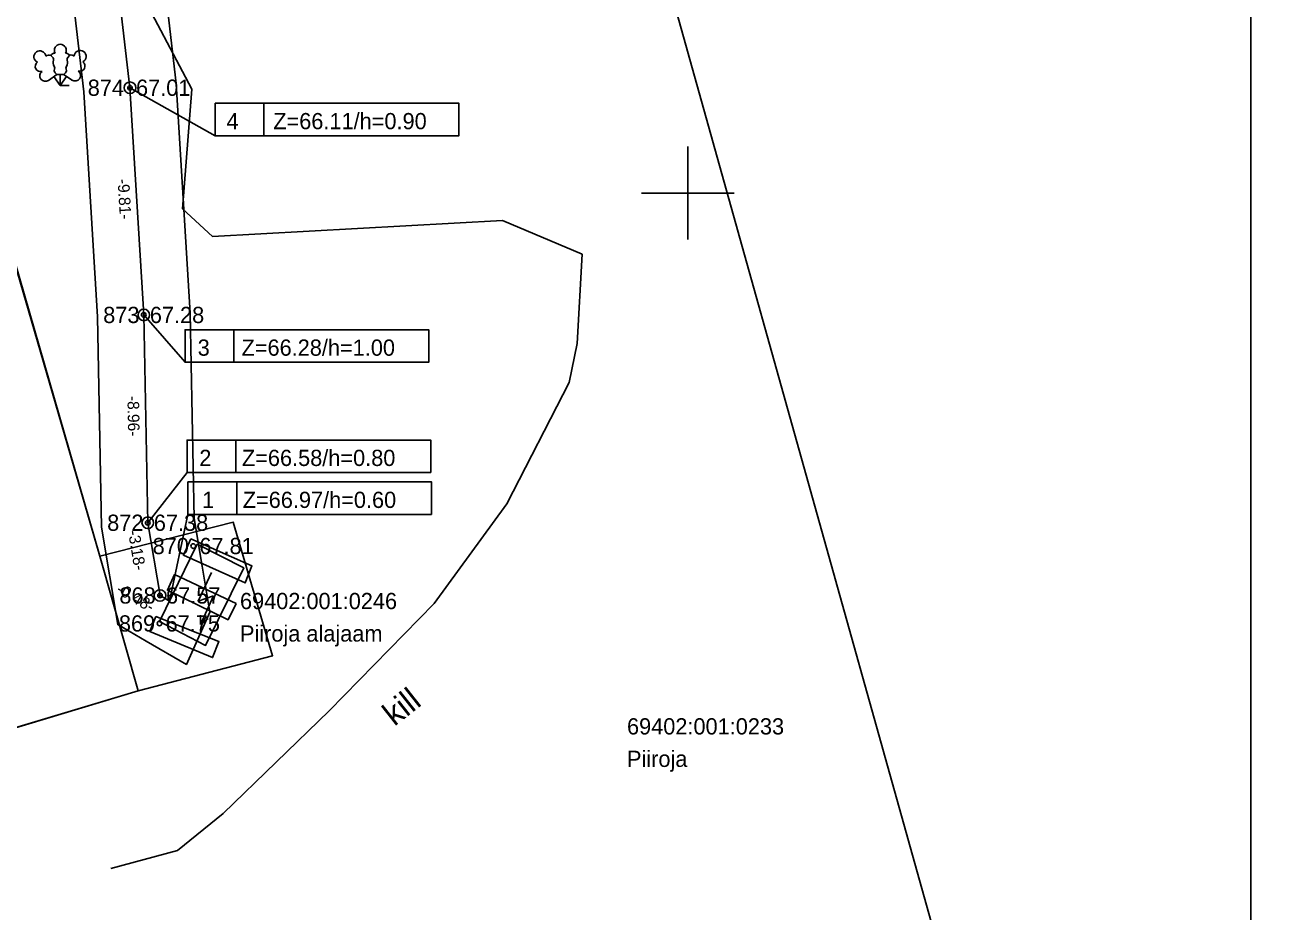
# Model space of a CAD drawing. Extents: x 631115 to 631451, y 6447443 to 6447815.
# Drawn here: x 631321.5 to 631376, y 6447719 to 6447757.2 of the extents above; entities that cross this region are included whole.
import ezdxf

# ---------------------------------------------------------------- set-up
doc = ezdxf.new("R2010")
doc.units = 0
for name, color, linetype in [('ABIJOONIS', 7, 'Continuous'), ('HOONE', 7, 'Continuous'), ('JOONSIDE', 7, 'Continuous'), ('KOORDPUNKT', 7, 'Continuous'), ('MOOTKORG', 7, 'Continuous'), ('MOOTMPUNKT', 7, 'Continuous'), ('MOOTNR', 7, 'Continuous'), ('MOOTPIIR', 7, 'Continuous'), ('MPKAABEL', 7, 'Continuous'), ('PIIR', 7, 'Continuous'), ('PUU', 7, 'Continuous'), ('RAJATIS', 7, 'Continuous'), ('TEE', 7, 'Continuous'), ('VORK', 7, 'Continuous'), ('VORMISTUS', 7, 'Continuous')]:
    doc.layers.add(name, color=color, linetype=linetype)

msp = doc.modelspace()

# ---------------------------------------------------------------- linework, layer by layer
at = {"layer": 'ABIJOONIS'}
for points in [[(631325.97, 6447754.54), (631329.64, 6447752.47), (631340.14, 6447752.47), (631340.14, 6447753.87), (631329.64, 6447753.87), (631329.64, 6447752.47)], [(631331.74, 6447752.47), (631331.74, 6447753.87)], [(631326.565, 6447744.745), (631328.344, 6447742.706), (631338.844, 6447742.706), (631338.844, 6447744.106), (631328.344, 6447744.106), (631328.344, 6447742.706)], [(631330.444, 6447742.706), (631330.444, 6447744.106)], [(631326.737, 6447735.787), (631328.43, 6447737.953), (631338.93, 6447737.953), (631338.93, 6447739.353), (631328.43, 6447739.353), (631328.43, 6447737.953)], [(631330.53, 6447737.953), (631330.53, 6447739.353)], [(631338.966, 6447736.144), (631328.466, 6447736.144), (631328.466, 6447737.544), (631338.966, 6447737.544), (631338.966, 6447736.144)], [(631330.566, 6447736.144), (631330.566, 6447737.544)], [(631327.675, 6447732.412), (631328.466, 6447736.144)]]:
    msp.add_lwpolyline(points, dxfattribs=at)
at = {"layer": 'HOONE'}
for p, q in [((631329.483, 6447733.647), (631328.914, 6447732.405)), ((631328.914, 6447732.405), (631329.562, 6447732.63)), ((631329.562, 6447732.63), (631329.007, 6447731.401)), ((631329.007, 6447731.797), (631329.007, 6447731.401)), ((631329.007, 6447731.401), (631329.337, 6447731.665))]:
    msp.add_line(p, q, dxfattribs=at)
at = {"layer": 'KOORDPUNKT'}
for centre, radius in [((631325.97, 6447754.54), 0.25), ((631325.97, 6447754.54), 0.025), ((631325.97, 6447754.54), 0.0221), ((631325.97, 6447754.54), 0.0191), ((631325.97, 6447754.54), 0.0161), ((631325.97, 6447754.54), 0.0132), ((631325.97, 6447754.54), 0.0102), ((631325.97, 6447754.54), 0.00726), ((631325.97, 6447754.54), 0.0043), ((631326.565, 6447744.745), 0.25), ((631326.565, 6447744.745), 0.025), ((631326.565, 6447744.745), 0.0221), ((631326.565, 6447744.745), 0.0191), ((631326.565, 6447744.745), 0.0161), ((631326.565, 6447744.745), 0.0132), ((631326.565, 6447744.745), 0.0102), ((631326.565, 6447744.745), 0.00726), ((631326.565, 6447744.745), 0.0043), ((631326.737, 6447735.787), 0.25), ((631326.737, 6447735.787), 0.025), ((631326.737, 6447735.787), 0.0221), ((631326.737, 6447735.787), 0.0191), ((631326.737, 6447735.787), 0.0161), ((631326.737, 6447735.787), 0.0132), ((631326.737, 6447735.787), 0.0102), ((631326.737, 6447735.787), 0.00726), ((631326.737, 6447735.787), 0.0043), ((631327.263, 6447732.651), 0.25), ((631327.263, 6447732.651), 0.025), ((631327.263, 6447732.651), 0.0221), ((631327.263, 6447732.651), 0.0191), ((631327.263, 6447732.651), 0.0161), ((631327.263, 6447732.651), 0.0132), ((631327.263, 6447732.651), 0.0102), ((631327.263, 6447732.651), 0.00726), ((631327.263, 6447732.651), 0.0043)]:
    msp.add_circle(centre, radius, dxfattribs=at)
at = {"layer": 'MOOTMPUNKT'}
for centre in [(631325.97, 6447754.54), (631326.565, 6447744.745), (631326.737, 6447735.787), (631328.697, 6447734.783), (631327.263, 6447732.651), (631327.242, 6447731.445)]:
    msp.add_circle(centre, 0.1, dxfattribs=at)
at = {"layer": 'MOOTPIIR'}
msp.add_lwpolyline([(631322.615, 6447766.106), (631323.977, 6447754.364), (631324.566, 6447744.665), (631324.74, 6447735.601), (631325.446, 6447731.393), (631326.671, 6447730.682), (631328.4, 6447729.678), (631329.411, 6447731.936), (631329.08, 6447733.909), (631328.734, 6447735.973), (631328.564, 6447744.825), (631327.963, 6447754.716), (631326.621, 6447766.282)], dxfattribs=at)
at = {"layer": 'MPKAABEL'}
msp.add_lwpolyline([(631327.675, 6447732.412), (631327.263, 6447732.651), (631326.737, 6447735.787), (631326.565, 6447744.745), (631325.97, 6447754.54), (631324.618, 6447766.194), (631324.745, 6447770.748), (631324.953, 6447774.833), (631327.627, 6447777.52), (631331.057, 6447779.994), (631332.388, 6447781.672), (631332.502, 6447782.929)], dxfattribs=at)
msp.add_lwpolyline([(631327.675, 6447732.412), (631327.263, 6447732.651), (631326.737, 6447735.787), (631326.565, 6447744.745), (631325.97, 6447754.54), (631324.618, 6447766.194), (631324.745, 6447770.748), (631324.953, 6447774.833), (631327.627, 6447777.52), (631331.057, 6447779.994), (631332.388, 6447781.672), (631332.502, 6447782.929)], dxfattribs=at)
at = {"layer": 'PIIR'}
for points in [[(631365, 6447803.5), (631341.1, 6447787.92), (631369.48, 6447686.43), (631405.93, 6447696.48), (631389.13, 6447755.83), (631376.72, 6447784.13)], [(631341.1, 6447787.92), (631314.2, 6447770.39), (631324.67, 6447734.35), (631330.42, 6447735.81), (631332.11, 6447730.05), (631326.32, 6447728.54), (631308.42, 6447723.14), (631315.66, 6447691.1), (631264.7, 6447675.24), (631208.08, 6447655.77), (631194.83, 6447620.06), (631114.76, 6447582.2), (631206.06, 6447442.72), (631321.68, 6447486.82), (631450.53, 6447536.29), (631405.93, 6447696.48), (631369.48, 6447686.43)], [(631191.62, 6447717.72), (631208.12, 6447655.82), (631264.75, 6447675.29), (631315.71, 6447691.14), (631308.46, 6447723.18), (631326.32, 6447728.54), (631324.67, 6447734.35), (631314.26, 6447770.43), (631295.32, 6447758.09), (631303.87, 6447787.66), (631296.39, 6447785.88), (631255.32, 6447762.77), (631234.99, 6447746.61)], [(631330.42, 6447735.81), (631324.67, 6447734.35), (631326.32, 6447728.54), (631332.11, 6447730.05)]]:
    msp.add_lwpolyline(points, close=True, dxfattribs=at)
at = {"layer": 'PUU'}
for p, q in [((631322.457, 6447754.857), (631322.817, 6447755.112)), ((631322.967, 6447754.637), (631322.692, 6447755.022)), ((631322.817, 6447755.112), (631323.112, 6447755.112)), ((631322.967, 6447754.637), (631322.967, 6447755.112)), ((631322.967, 6447754.637), (631323.237, 6447755.027)), ((631323.112, 6447755.112), (631323.472, 6447754.867)), ((631323.347, 6447754.637), (631322.967, 6447754.637))]:
    msp.add_line(p, q, dxfattribs=at)
for points in [[(631322.554, 6447755.924), (631322.657, 6447755.822), (631322.672, 6447755.792), (631322.672, 6447755.737), (631322.657, 6447755.647), (631322.657, 6447755.602), (631322.677, 6447755.522), (631322.717, 6447755.432), (631322.727, 6447755.387), (631322.722, 6447755.342), (631322.707, 6447755.277), (631322.707, 6447755.247), (631322.727, 6447755.207), (631322.752, 6447755.177), (631322.817, 6447755.112)], [(631323.371, 6447755.938), (631323.277, 6447755.822), (631323.262, 6447755.792), (631323.262, 6447755.737), (631323.277, 6447755.647), (631323.282, 6447755.602), (631323.262, 6447755.522), (631323.222, 6447755.432), (631323.212, 6447755.387), (631323.217, 6447755.342), (631323.232, 6447755.277), (631323.232, 6447755.247), (631323.212, 6447755.207), (631323.187, 6447755.177), (631323.117, 6447755.112)]]:
    msp.add_lwpolyline(points, dxfattribs=at)
for centre, radius, start, end in [((631322.084, 6447755.874), 0.256, 4.5218, 125.5364), ((631322.967, 6447756.157), 0.256, 90.0013, 211.0159), ((631322.967, 6447756.157), 0.256, 328.9841, 89.9987), ((631323.827, 6447755.89), 0.256, 55.522, 176.5367), ((631322.084, 6447755.874), 0.256, 125.5389, 246.5536), ((631322.112, 6447755.457), 0.224, 125.4667, 288.5349), ((631322.47, 6447755.741), 0.202, 65.2382, 130.7412), ((631322.73, 6447755.825), 0.202, 84.7965, 150.2995), ((631323.205, 6447755.825), 0.202, 34.3857, 95.2035), ((631323.443, 6447755.75), 0.202, 50.3173, 111.1351), ((631323.807, 6447755.472), 0.224, 252.5235, 55.5918), ((631323.827, 6447755.89), 0.256, 294.5049, 55.5195), ((631322.321, 6447755.051), 0.237, 125.5377, 305.5366), ((631323.605, 6447755.063), 0.237, 235.5219, 55.5208)]:
    msp.add_arc(centre, radius, start, end, dxfattribs=at)
at = {"layer": 'RAJATIS'}
msp.add_lwpolyline([(631328.87, 6447734.867), (631330.87, 6447733.837), (631329.229, 6447730.495), (631327.244, 6447731.525)], close=True, dxfattribs=at)
at = {"layer": 'TEE'}
for points in [[(631332.868, 6447780.344), (631331.816, 6447780.084), (631330.495, 6447779.123), (631328.067, 6447774.993), (631326.949, 6447773.327), (631325.343, 6447769.977), (631325.697, 6447766.646), (631327.312, 6447762.4), (631326.236, 6447759.034), (631328.636, 6447754.474), (631328.236, 6447749.312), (631329.528, 6447748.131), (631342.016, 6447748.82), (631345.446, 6447747.361), (631345.229, 6447743.517), (631344.886, 6447741.829), (631342.206, 6447736.599), (631339.068, 6447732.302), (631334.556, 6447727.679), (631329.985, 6447723.259), (631328.016, 6447721.663), (631325.148, 6447720.88)], [(631328.592, 6447735.093), (631328.271, 6447734.388), (631330.936, 6447733.189), (631331.223, 6447733.932), (631328.592, 6447735.093)], [(631330.55, 6447732.298), (631327.881, 6447733.554), (631327.581, 6447732.873), (631330.197, 6447731.607), (631330.55, 6447732.298)], [(631327.09, 6447731.751), (631329.8, 6447730.668), (631329.526, 6447729.974), (631326.821, 6447731.103), (631327.09, 6447731.751)]]:
    msp.add_lwpolyline(points, dxfattribs=at)
at = {"layer": 'VORK'}
for p, q in [((631350, 6447752), (631350, 6447748)), ((631348, 6447750), (631352, 6447750))]:
    msp.add_line(p, q, dxfattribs=at)
at = {"layer": 'VORMISTUS'}
msp.add_lwpolyline([(631281.755, 6447671.521), (631281.755, 6447815.021), (631374.255, 6447815.021), (631374.255, 6447671.521)], close=True, dxfattribs=at)

# ---------------------------------------------------------------- texts
at = {"layer": 'ABIJOONIS'}
for s, p in [('4', (631330.13, 6447752.75)), ('Z=66.11/h=0.90', (631332.143, 6447752.75)), ('3', (631328.886, 6447742.986)), ('Z=66.28/h=1.00', (631330.777, 6447742.986)), ('2', (631328.955, 6447738.233)), ('Z=66.58/h=0.80', (631330.793, 6447738.233)), ('1', (631329.078, 6447736.424)), ('Z=66.97/h=0.60', (631330.828, 6447736.424))]:
    msp.add_text(s, height=0.7, dxfattribs=at).set_placement(p)
at = {"layer": 'JOONSIDE'}
for s, rotation, p in [('-9.81-', 273.4762, (631325.433, 6447750.594)), ('-8.96-', 271.1, (631325.857, 6447741.251)), ('-3.18-', 279.5216, (631325.879, 6447735.422)), ('-0.48-', 329.8553, (631325.333, 6447732.785))]:
    msp.add_text(s, height=0.5, rotation=rotation, dxfattribs=at).set_placement(p)
at = {"layer": 'MOOTKORG'}
for s, p in [(' 67.01', (631325.97, 6447754.19)), (' 67.28', (631326.565, 6447744.395)), (' 67.38', (631326.737, 6447735.437)), (' 67.81', (631328.697, 6447734.433)), (' 67.57', (631327.263, 6447732.301)), (' 67.75', (631327.242, 6447731.095))]:
    msp.add_text(s, height=0.7, dxfattribs=at).set_placement(p)
at = {"layer": 'MOOTNR'}
for s, p in [('874 ', (631324.15, 6447754.19)), ('873 ', (631324.815, 6447744.395)), ('872 ', (631324.987, 6447735.437)), ('870 ', (631326.947, 6447734.433)), ('868 ', (631325.513, 6447732.301)), ('869 ', (631325.492, 6447731.095))]:
    msp.add_text(s, height=0.7, dxfattribs=at).set_placement(p)
at = {"layer": 'PIIR'}
for s, p in [('69402:001:0246', (631330.709, 6447732.062)), ('Piiroja alajaam', (631330.709, 6447730.662)), ('69402:001:0233', (631347.383, 6447726.659)), ('Piiroja', (631347.383, 6447725.259))]:
    msp.add_text(s, height=0.7, dxfattribs=at).set_placement(p)
at = {"layer": 'TEE'}
msp.add_text('kill', height=0.9997, rotation=38.2101, dxfattribs=at).set_placement((631337.361, 6447726.987))

doc.saveas('drawing.dxf')
